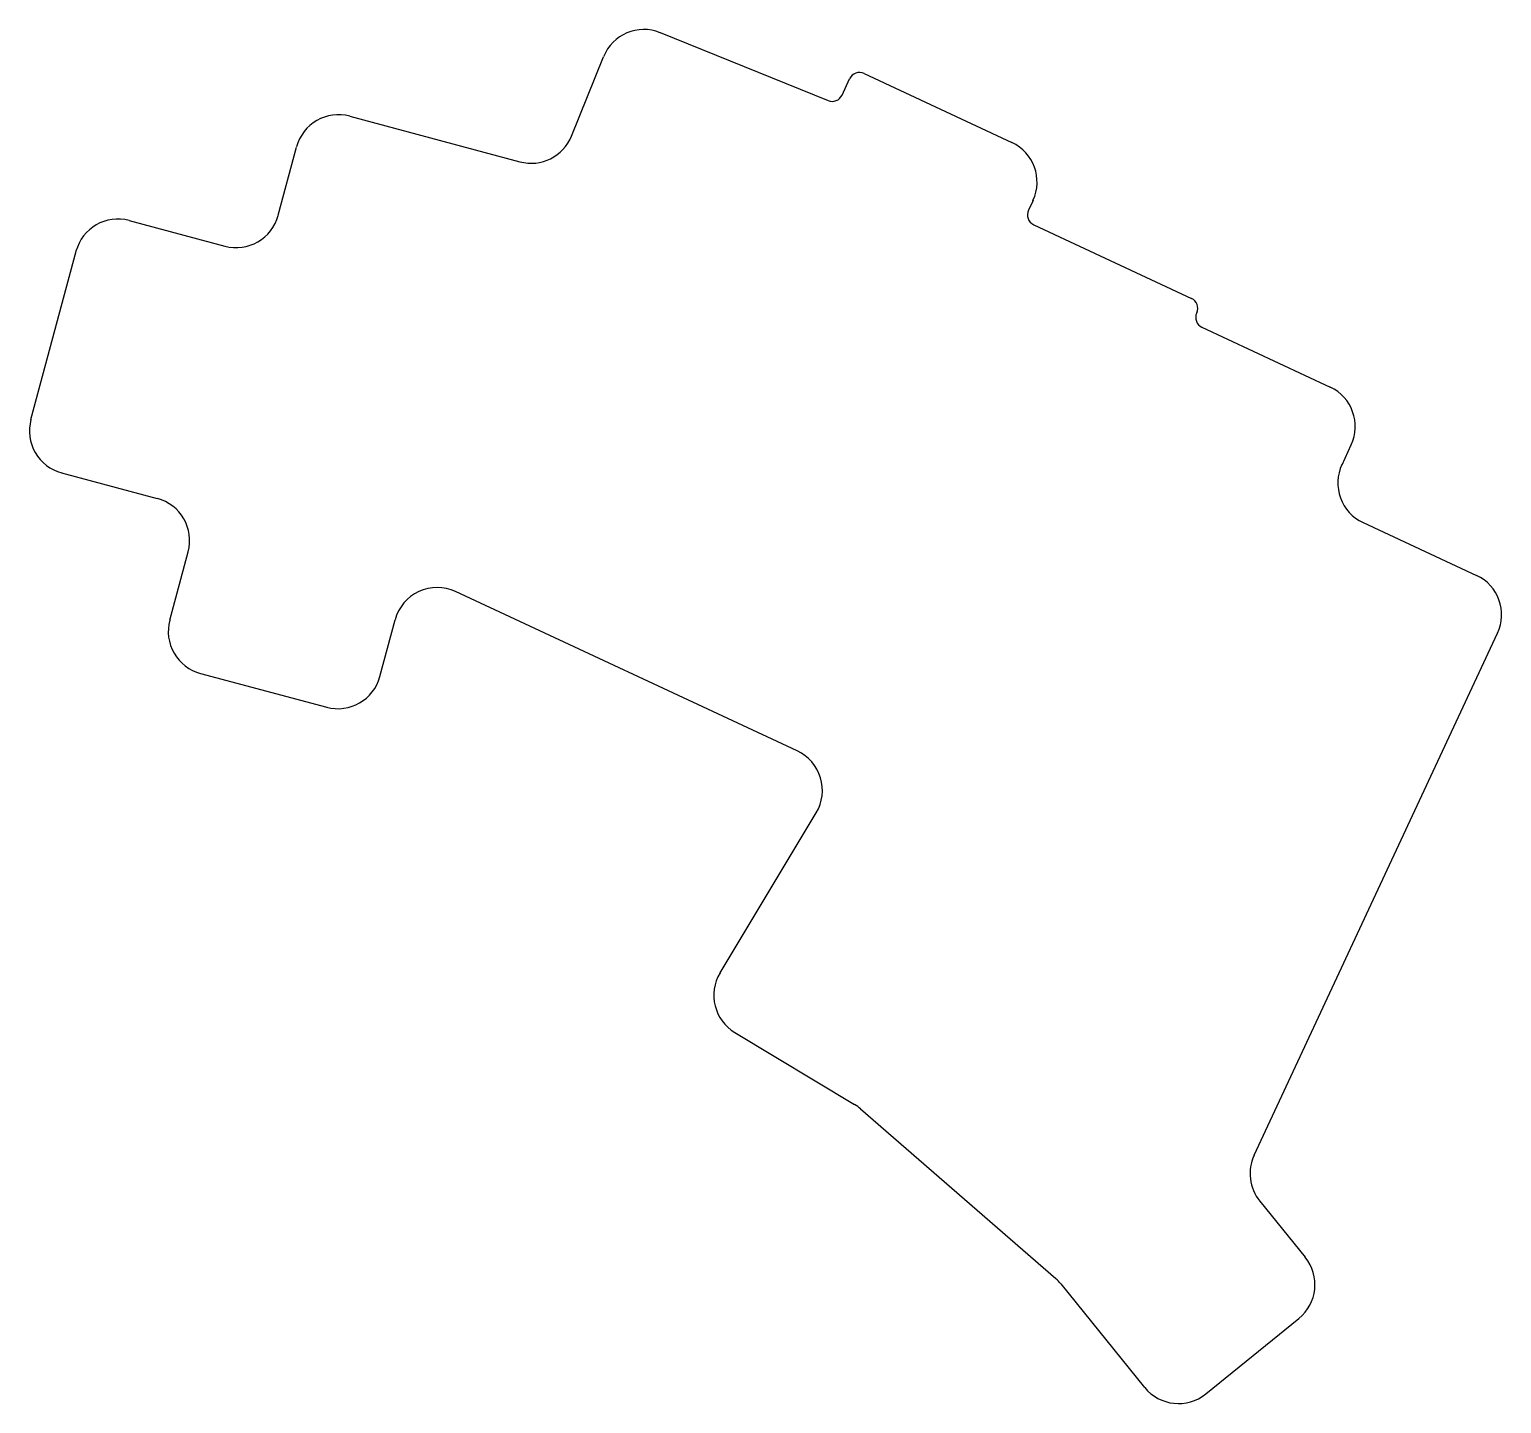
# Model space of a CAD drawing. Header units: millimetres. Extents: x -6 to 130, y -80 to 47.
import ezdxf

# ---------------------------------------------------------------- set-up
doc = ezdxf.new("R2010")
doc.units = ezdxf.units.MM

msp = doc.modelspace()

# ---------------------------------------------------------------- linework, layer by layer
for p, q in [((52.35, 46.33), (67.78, 40.1)), ((44.19, 36.83), (47.14, 44.12)), ((69.07, 40.6), (69.76, 42.09)), ((71.09, 42.57), (84.68, 36.23)), ((23.82, 38.65), (39.45, 34.46)), ((17.23, 29.55), (18.92, 35.82)), ((86.62, 30.92), (86.2, 30.01)), ((3.55, 29.07), (12.34, 26.72)), ((86.68, 28.68), (101.18, 21.92)), ((-5.49, 10.79), (-1.35, 26.24)), ((101.66, 20.59), (101.66, 20.59)), ((102.15, 19.26), (113.93, 13.77)), ((115.02, 6.64), (115.86, 8.45)), ((-2.67, 5.89), (6.12, 3.54)), ((116.95, 1.33), (127.38, -3.53)), ((7.27, -7.64), (8.95, -1.36)), ((64.95, -19.66), (33.54, -5.02)), ((26.59, -12.82), (27.98, -7.61)), ((106.95, -56.81), (129.31, -8.85)), ((10.1, -12.54), (21.69, -15.65)), ((57.86, -40.05), (66.69, -25.35)), ((59.22, -45.54), (70.21, -52.14)), ((70.77, -52.55), (88.7, -68.13)), ((107.46, -61.02), (111.64, -66.18)), ((89.18, -68.63), (96.88, -78.14)), ((102.5, -78.73), (111.05, -71.8))]:
    msp.add_line(p, q)
for centre, radius, start, end in [((50.85, 42.62), 4, 68, 158), ((70.67, 41.67), 1, 65, 155), ((68.16, 41.02), 1, 248, 335), ((22.78, 34.79), 4, 75, 165), ((40.49, 38.33), 4, 255, 338), ((19.88, 35.57), 1, 165.0000008, 165.0000021), ((82.99, 32.61), 4, 335, 65), ((87.1, 29.59), 1, 155, 245), ((2.51, 25.21), 4, 75, 165), ((13.37, 30.58), 4, 255, 345), ((16.27, 29.8), 1, 345.0000008, 345.0000021), ((-0.39, 25.99), 1, 165.0000008, 165.0000021), ((100.76, 21.01), 1, 335, 65), ((102.57, 20.17), 1, 155, 245), ((112.24, 10.14), 4, 335, 65), ((-1.63, 9.75), 4, 165, 255), ((-2.41, 6.86), 1, 255.0000008, 255.0000021), ((118.64, 4.95), 4, 155, 245), ((5.09, -0.33), 4, 345, 75), ((5.86, 2.57), 1, 75.0000008, 75.0000021), ((125.69, -7.16), 4, 335, 65), ((31.85, -8.64), 4, 65, 165), ((11.13, -8.68), 4, 165, 255), ((28.95, -7.87), 1, 164.9999989, 165.0000021), ((128.4, -8.43), 1, 334.9999983, 335.0000001), ((10.36, -11.58), 1, 255.0000008, 255.0000021), ((22.72, -11.78), 4, 255, 345), ((25.62, -12.56), 1, 344.9999989, 345.0000021), ((63.26, -23.29), 4, 329, 65), ((65.83, -24.83), 1, 328.9999987, 329.0000004), ((61.28, -42.11), 4, 149, 239), ((58.71, -40.56), 1, 148.9999987, 149.0000004), ((68.15, -55.57), 4, 49, 59), ((110.57, -58.5), 4, 155, 219), ((107.85, -57.23), 1, 154.9999983, 155.0000001), ((108.53, -68.7), 4, 309, 39), ((86.07, -71.15), 4, 39, 49), ((110.42, -71.03), 1, 308.999999, 309.0000002), ((99.99, -75.62), 4, 219, 309), ((97.65, -77.51), 1, 218.999999, 219.0000002)]:
    msp.add_arc(centre, radius, start, end)

doc.saveas('drawing.dxf')
